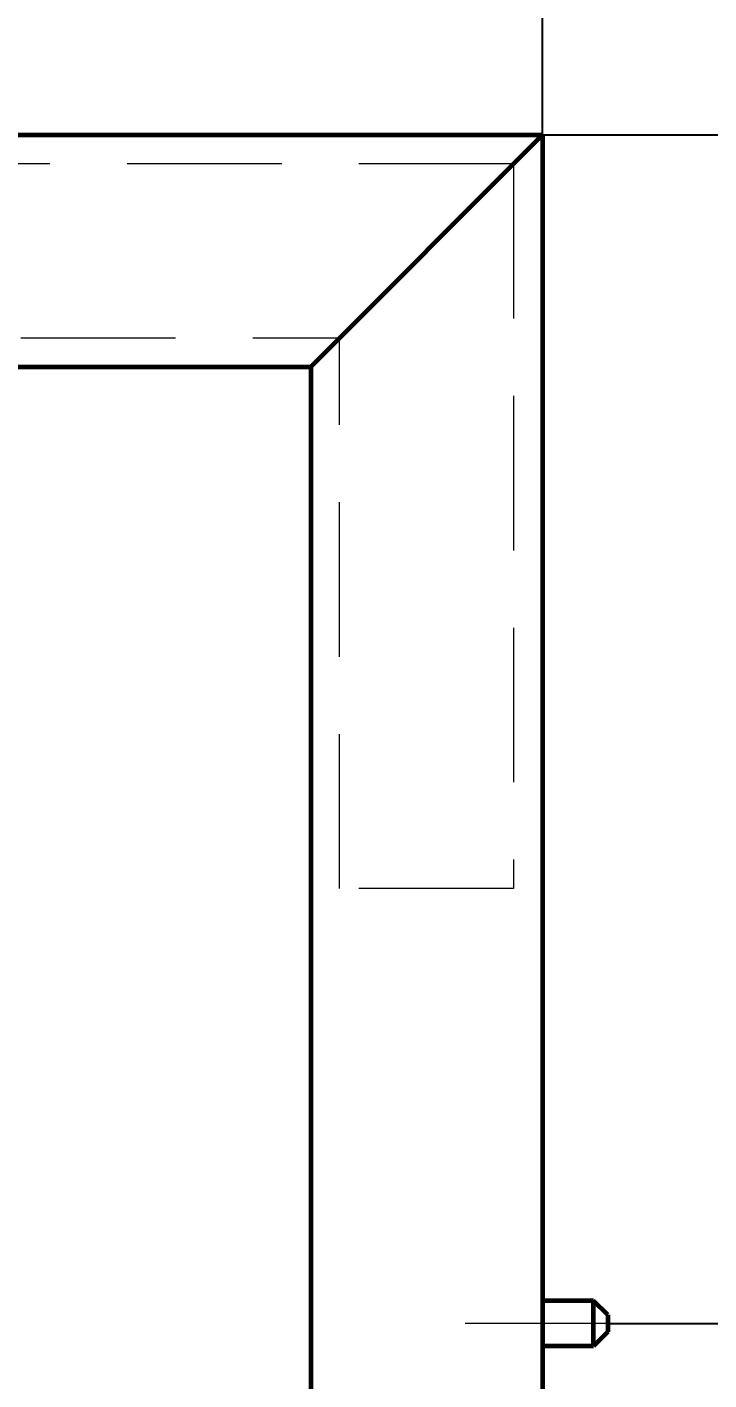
# Model space of a CAD drawing. Header units: millimetres. Extents: x -68 to 2520, y 0 to 297.
# Drawn here: x 1152.57 to 1170.22, y 180.18 to 215.19 of the extents above; entities that cross this region are included whole.
import ezdxf

# ---------------------------------------------------------------- set-up
doc = ezdxf.new("R2010")
doc.units = ezdxf.units.MM
for name, pattern in [('K5LT_AXLED', [13.660316, 9.160316, -1.5, 1.5, -1.5]), ('K5LT_BASIC', [0]), ('K5LT_DASHED', [6, 4, -2]), ('K5LT_THIN', [0])]:
    doc.linetypes.add(name, pattern=pattern)
doc.layers.add('Системный слой', color=7, linetype='Continuous')
doc.styles.add('KDIMTEXTSTYLE', font='GOST_AU.SHX', dxfattribs={"width": 0.96, "oblique": 15, "height": 5})
doc.dimstyles.new('KDIMSTYLE (1.50)', dxfattribs={"dimtxt": 5, "dimasz": 1, "dimexe": 2, "dimexo": 0, "dimgap": 1, "dimtad": 1, "dimlfac": 0.666667, "dimtxsty": 'KDIMTEXTSTYLE', "dimsah": 1, "dimcen": 0, "dimdle": 1, "dimadec": 0, "dimazin": 0, "dimtfac": 0.667, "dimtmove": 0, "dimatfit": 3, "dimfxl": 1, "dimtvp": 1, "dimtolj": 1, "dimtzin": 0, "dimarcsym": 0})

# ---------------------------------------------------------------- blocks, each defined once
blk = doc.blocks.new('KDIMARROW_01')
at = {"layer": 'Системный слой'}
blk.add_hatch(color=0, dxfattribs=at).paths.add_polyline_path([(0, 0), (-5, 0.658), (-4.5, 0), (-5, -0.658)])
at = {"layer": 'Системный слой', "color": 0, "linetype": 'K5LT_THIN', "lineweight": 18}
for p, q in [((-4.5, 0), (-5, 0.658)), ((-5, 0.658), (0, 0)), ((0, 0), (-5, -0.658)), ((-5, -0.658), (-4.5, 0)), ((0, 0), (-1, 0))]:
    blk.add_line(p, q, dxfattribs=at)

msp = doc.modelspace()

# ---------------------------------------------------------------- linework, layer by layer
at = {"layer": 'Системный слой', "color": 5, "linetype": 'K5LT_BASIC', "lineweight": 60, "true_color": 0x0000ff}
for p, q in [((1072.90834, 212.39632), (1165.90834, 212.39632)), ((1072.90834, 212.39632), (1165.90834, 212.39632)), ((1159.90834, 206.39632), (1165.90834, 212.39632)), ((1159.90834, 206.39632), (1165.90834, 212.39632)), ((1165.90834, 212.39632), (1165.90834, 89.39632)), ((1165.90834, 212.39632), (1165.90834, 89.39632)), ((1081.90834, 206.39632), (1159.90834, 206.39632)), ((1081.90834, 206.39632), (1159.90834, 206.39632)), ((1159.90834, 206.39632), (1159.90834, 95.39632)), ((1159.90834, 206.39632), (1159.90834, 95.39632)), ((1167.23134, 182.23432), (1165.90834, 182.23432)), ((1167.23134, 182.23432), (1165.90834, 182.23432)), ((1167.59884, 181.86682), (1167.23134, 182.23432)), ((1167.23134, 181.05894), (1167.23134, 182.23432)), ((1167.59884, 181.86682), (1167.23134, 182.23432)), ((1167.23134, 181.05894), (1167.23134, 182.23432)), ((1167.59884, 181.86516), (1167.59884, 181.42749)), ((1167.59884, 181.86516), (1167.59884, 181.42749)), ((1167.59884, 181.42582), (1167.23134, 181.05832)), ((1167.59884, 181.42582), (1167.23134, 181.05832)), ((1167.23134, 181.05894), (1165.90834, 181.05894)), ((1167.23134, 181.05894), (1165.90834, 181.05894)), ((1167.23134, 181.05832), (1165.90834, 181.05832)), ((1167.23134, 181.05832), (1165.90834, 181.05832))]:
    msp.add_line(p, q, dxfattribs=at)
at = {"layer": 'Системный слой', "color": 7, "linetype": 'K5LT_DASHED', "lineweight": 18}
for p, q in [((1165.15834, 211.64632), (1146.40834, 211.64632)), ((1165.15834, 211.64632), (1165.15834, 192.89632)), ((1146.40834, 207.14632), (1160.65834, 207.14632)), ((1160.65834, 192.89632), (1160.65834, 207.14632)), ((1165.15834, 192.89632), (1160.65834, 192.89632))]:
    msp.add_line(p, q, dxfattribs=at)
at = {"layer": 'Системный слой', "color": 30, "linetype": 'K5LT_AXLED', "lineweight": 18, "true_color": 0xff8000}
msp.add_line((1169.59884, 181.64632), (1163.90834, 181.64632), dxfattribs=at)
msp.add_line((1169.59884, 181.64632), (1163.90834, 181.64632), dxfattribs=at)

# ---------------------------------------------------------------- dimensions: what is measured, and where the dimension line sits
at = {"layer": 'Системный слой', "color": 7}
msp.add_linear_dim(base=(1075.90834, 229.72015), p1=(1165.90834, 212.39632), p2=(1075.90834, 212.39632), location=(1120.90834, 229.72015), text='\\H5.0;\\W0.965;\\Q15;\\H5.0;\\W0.965;\\Q15;\\Q15;В', dimstyle='KDIMSTYLE (1.50)', override={"dimexo": 0, "dimblk1": 'KDIMARROW_01', "dimblk2": 'KDIMARROW_01', "dimse1": 0, "dimse2": 0, "dimclrt": 7, "dimtolj": 1}, dxfattribs=at).render()
msp.add_linear_dim(base=(1075.90834, 229.72015), p1=(1165.90834, 212.39632), p2=(1075.90834, 212.39632), location=(1120.90834, 229.72015), text='\\H5.0;\\W0.965;\\Q15;\\H5.0;\\W0.965;\\Q15;\\Q15;В', dimstyle='KDIMSTYLE (1.50)', override={"dimexo": 0, "dimblk1": 'KDIMARROW_01', "dimblk2": 'KDIMARROW_01', "dimse1": 0, "dimse2": 0, "dimclrt": 7, "dimtolj": 1}, dxfattribs=at).render()
msp.add_linear_dim(base=(1178.68252, 212.39632), p1=(1167.59884, 181.64632), p2=(1165.90834, 212.39632), angle=90, location=(1178.68252, 197.39632), text='\\H5.0;\\W0.965;\\Q15;\\H5.0;\\W0.965;\\Q15;\\Q15;Н/4', dimstyle='KDIMSTYLE (1.50)', override={"dimexo": 0, "dimblk1": 'KDIMARROW_01', "dimblk2": 'KDIMARROW_01', "dimse1": 0, "dimse2": 0, "dimclrt": 7, "dimtolj": 1}, dxfattribs=at).render()
msp.add_linear_dim(base=(1178.68252, 212.39632), p1=(1167.59884, 181.64632), p2=(1165.90834, 212.39632), angle=90, location=(1178.68252, 197.39632), text='\\H5.0;\\W0.965;\\Q15;\\H5.0;\\W0.965;\\Q15;\\Q15;Н/4', dimstyle='KDIMSTYLE (1.50)', override={"dimexo": 0, "dimblk1": 'KDIMARROW_01', "dimblk2": 'KDIMARROW_01', "dimse1": 0, "dimse2": 0, "dimclrt": 7, "dimtolj": 1}, dxfattribs=at).render()

doc.saveas('drawing.dxf')
